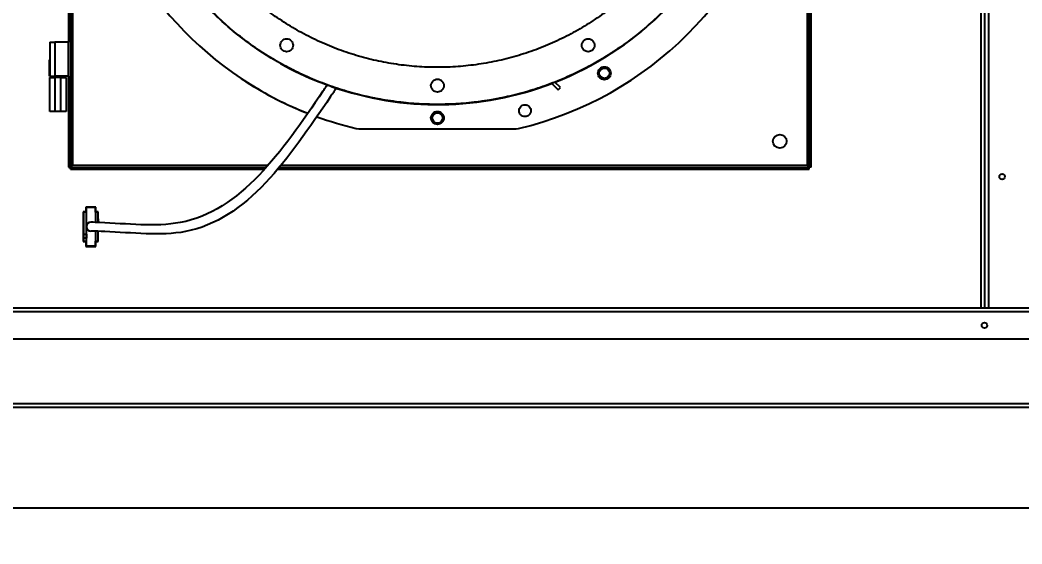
# Model space of a CAD drawing. Header units: inches. Extents: x 908 to 1218, y 494 to 690.
# Drawn here: x 1044.84 to 1081.47, y 534.81 to 553.98 of the extents above; entities that cross this region are included whole.
import ezdxf

# ---------------------------------------------------------------- set-up
doc = ezdxf.new("R2010")
doc.units = ezdxf.units.IN
doc.header["$MEASUREMENT"] = 0
doc.header["$PDSIZE"] = -1
doc.dimstyles.new('RAE Solutions', dxfattribs={"dimtxt": 2, "dimasz": 1.5, "dimexe": 0.5, "dimexo": 0.5, "dimgap": 0.5, "dimtad": 0, "dimtih": 1, "dimtoh": 1, "dimdec": 3, "dimrnd": 0.125, "dimzin": 1, "dimdsep": 46, "dimlunit": 5, "dimtxsty": 'Standard', "dimcen": 0.09, "dimadec": 0, "dimazin": 0, "dimtfac": 1, "dimtdec": 3, "dimtofl": 0, "dimtmove": 0, "dimatfit": 3, "dimfxl": 1, "dimtolj": 1, "dimtzin": 1, "dimarcsym": 0})

# ---------------------------------------------------------------- blocks, each defined once
blk = doc.blocks.new('*D211')
at = {"color": 0, "lineweight": -2}
for p, q in [((949.603, 541.797), (949.603, 535.627)), ((1090.594, 541.924), (1090.594, 535.627)), ((951.103, 536.127), (1017.598, 536.127)), ((1089.094, 536.127), (1022.598, 536.127))]:
    blk.add_line(p, q, dxfattribs=at)
at = {"color": 0}
for points in [[(951.103, 536.377), (951.103, 535.877), (949.603, 536.127)], [(1089.094, 536.377), (1089.094, 535.877), (1090.594, 536.127)]]:
    blk.add_solid(points, dxfattribs=at)
at = {"layer": 'Defpoints', "color": 0}
for p in [(949.603, 542.297), (1090.594, 542.424), (1090.594, 536.127)]:
    blk.add_point(p, dxfattribs=at)
at = {"color": 0, "insert": (1020.098, 536.127), "char_height": 2, "attachment_point": 5}
blk.add_mtext('\\A1;141', dxfattribs=at)

msp = doc.modelspace()

# ---------------------------------------------------------------- linework, layer by layer
at = {"linetype": 'Continuous', "lineweight": 25}
for p, q in [((1079.9654, 576.8793), (1079.9654, 543.4353)), ((1080.0984, 576.8793), (1080.0984, 543.4353)), ((1080.2444, 576.8342), (1080.2444, 543.4353)), ((1046.6782, 575.9931), (1046.6782, 548.5912)), ((1046.7612, 575.9172), (1046.7612, 548.6672)), ((1073.6152, 575.9172), (1073.6152, 548.6672)), ((1073.6982, 548.5912), (1073.6982, 575.9931)), ((1073.7612, 548.5912), (1073.7612, 575.9931)), ((1046.6152, 572.9222), (1046.6152, 553.1622)), ((1045.9277, 553.1622), (1045.9277, 552.5276)), ((1045.9277, 553.1622), (1046.1152, 553.1622)), ((1046.6152, 553.1622), (1046.1152, 553.1622)), ((1046.1152, 553.1622), (1046.1152, 551.9222)), ((1046.6152, 551.9222), (1046.6152, 553.1622)), ((1045.9177, 551.9222), (1045.9177, 552.5276)), ((1045.9177, 552.5276), (1045.9277, 552.5276)), ((1045.9277, 552.5276), (1045.9277, 551.9222)), ((1045.9177, 551.9222), (1045.9277, 551.9222)), ((1045.9272, 550.6322), (1045.9272, 551.8722)), ((1045.9272, 551.8722), (1046.1147, 551.8722)), ((1045.9277, 551.9222), (1046.1152, 551.9222)), ((1045.9742, 551.9222), (1045.9742, 551.8722)), ((1046.1147, 551.8722), (1046.1147, 550.6322)), ((1046.3337, 551.8722), (1046.1147, 551.8722)), ((1046.6152, 551.9222), (1046.1152, 551.9222)), ((1046.3337, 550.6322), (1046.3337, 551.8722)), ((1046.3337, 551.8722), (1046.5212, 551.8722)), ((1046.4742, 551.8722), (1046.4742, 551.9222)), ((1046.5212, 551.8722), (1046.5212, 550.6322)), ((1046.6152, 551.9222), (1046.6152, 548.5912)), ((1064.2759, 551.6587), (1064.5117, 551.4229)), ((1064.5936, 551.5081), (1064.3962, 551.7054)), ((1064.5117, 551.4229), (1064.5936, 551.5081)), ((1046.1147, 550.6322), (1045.9272, 550.6322)), ((1046.3337, 550.6322), (1046.1147, 550.6322)), ((1046.5212, 550.6322), (1046.3337, 550.6322)), ((1057.1305, 550.0131), (1057.2209, 550.0026)), ((1057.2209, 550.0026), (1062.976, 550.0026)), ((1062.976, 550.0026), (1063.0664, 550.0131)), ((1046.6152, 548.5912), (1046.6782, 548.5912)), ((1046.6853, 548.5212), (1046.6853, 548.5842)), ((1046.6853, 548.5842), (1053.835, 548.5842)), ((1046.6853, 548.5212), (1053.7781, 548.5212)), ((1046.7612, 548.6672), (1053.9088, 548.6672)), ((1054.2577, 548.5212), (1073.6911, 548.5212)), ((1054.3108, 548.5842), (1073.6911, 548.5842)), ((1054.3798, 548.6672), (1073.6152, 548.6672)), ((1073.6911, 548.5212), (1073.6911, 548.5842)), ((1073.7612, 548.5912), (1073.6982, 548.5912)), ((1047.1517, 546.9607), (1047.1517, 545.8757)), ((1047.2467, 546.9607), (1047.1517, 546.9607)), ((1047.1617, 546.9607), (1047.1617, 546.1457)), ((1047.2567, 546.9607), (1047.1617, 546.9607)), ((1047.1617, 546.9507), (1047.1617, 545.8857)), ((1047.2567, 546.9507), (1047.1617, 546.9507)), ((1047.6067, 547.1357), (1047.2467, 547.1357)), ((1047.2467, 547.1357), (1047.2467, 546.9607)), ((1047.5967, 547.1357), (1047.2567, 547.1357)), ((1047.2567, 547.1357), (1047.2567, 546.9607)), ((1047.5967, 547.1257), (1047.2567, 547.1257)), ((1047.2567, 547.1257), (1047.2567, 546.9507)), ((1047.2567, 546.9507), (1047.2567, 545.8857)), ((1047.5967, 546.9607), (1047.5967, 547.1357)), ((1047.5967, 546.9507), (1047.5967, 547.1257)), ((1047.6917, 546.9607), (1047.5967, 546.9607)), ((1047.6917, 546.9507), (1047.5967, 546.9507)), ((1047.5967, 546.9507), (1047.5967, 546.5766)), ((1047.6067, 546.9607), (1047.6067, 547.1357)), ((1047.7017, 546.9607), (1047.6067, 546.9607)), ((1047.6917, 546.5733), (1047.6917, 546.9607)), ((1047.6917, 546.5733), (1047.6917, 546.9507)), ((1047.7017, 546.573), (1047.7017, 546.9607)), ((1047.6917, 546.7117), (1047.6917, 546.5733)), ((1047.1617, 546.1457), (1047.2717, 546.1457)), ((1047.2717, 546.1457), (1047.2717, 545.9957)), ((1047.5967, 546.252), (1047.5967, 545.8857)), ((1047.6917, 545.8957), (1047.6917, 546.2497)), ((1047.6917, 545.8857), (1047.6917, 546.2497)), ((1047.7017, 545.8757), (1047.7017, 546.2494)), ((1047.1517, 545.8757), (1047.2467, 545.8757)), ((1047.2717, 545.9957), (1047.1617, 545.9957)), ((1047.1617, 545.9957), (1047.1617, 545.8957)), ((1047.1617, 545.8957), (1047.2567, 545.8957)), ((1047.1617, 545.8857), (1047.2567, 545.8857)), ((1047.2467, 545.8757), (1047.2467, 545.7007)), ((1047.2567, 545.8957), (1047.2567, 545.7207)), ((1047.2567, 545.8857), (1047.2567, 545.7107)), ((1047.5967, 545.7207), (1047.5967, 545.8957)), ((1047.5967, 545.8957), (1047.6917, 545.8957)), ((1047.5967, 545.7107), (1047.5967, 545.8857)), ((1047.5967, 545.8857), (1047.6917, 545.8857)), ((1047.6067, 545.8757), (1047.7017, 545.8757)), ((1047.6067, 545.7007), (1047.6067, 545.8757)), ((1047.2467, 545.7007), (1047.6067, 545.7007)), ((1047.2567, 545.7207), (1047.5967, 545.7207)), ((1047.2567, 545.7107), (1047.5967, 545.7107)), ((1090.5439, 543.4353), (949.6529, 543.4353)), ((1090.5439, 543.3023), (949.6529, 543.3023)), ((1090.4869, 542.3103), (949.6529, 542.3103)), ((949.71, 539.9558), (1090.4869, 539.9558)), ((949.7859, 539.8228), (1090.4109, 539.8228))]:
    msp.add_line(p, q, dxfattribs=at)
msp.add_line((960.0984, 543.3228), (1080.0984, 543.3228))
for centre, radius in [((1060.0984, 562.601), 11.7126), ((1066.2008, 552.0314), 0.1875), ((1060.0984, 550.3963), 0.1875), ((1072.6152, 549.5422), 0.25), ((1080.7444, 548.2507), 0.0995), ((1080.0984, 542.8103), 0.0995)]:
    msp.add_circle(centre, radius, dxfattribs=at)
for centre, radius, start, end in [((1060.0984, 562.601), 12.9331, 193.26667, 248.51312), ((1060.0984, 562.601), 12.9331, 283.26667, 346.73333), ((1060.0984, 562.601), 11.7147, 291.53134, 314.20264), ((1060.0984, 562.601), 11.7147, 240.6662, 248.46866), ((1060.0984, 562.601), 12.9331, 237.30348, 248.51312), ((1060.0984, 562.601), 11.7147, 250.65335, 290.90006), ((1060.0984, 562.601), 12.9331, 250.083, 256.73333), ((1047.4267, 546.4182), 0.1631, 90, 270)]:
    msp.add_arc(centre, radius, start, end, dxfattribs=at)
for points, knots in [([(1071.808, 562.601), (1071.8031, 562.3456), (1071.7935, 561.8346), (1071.7155, 561.0715), (1071.5913, 560.315), (1071.417, 559.5682), (1071.1945, 558.8344), (1070.9244, 558.1168), (1070.6079, 557.4183), (1070.2464, 556.7421), (1069.8415, 556.0909), (1069.3949, 555.4676), (1068.9084, 554.8749), (1068.3842, 554.3152), (1067.8246, 553.7911), (1067.2318, 553.3046), (1066.6086, 552.858), (1065.9574, 552.453), (1065.2811, 552.0916), (1064.5827, 551.7751), (1063.865, 551.505), (1063.1313, 551.2824), (1062.3845, 551.1083), (1061.6279, 550.9834), (1060.8648, 550.9082), (1060.0984, 550.8831), (1059.3321, 550.9082), (1058.569, 550.9834), (1057.8124, 551.1083), (1057.0656, 551.2824), (1056.3319, 551.505), (1055.6142, 551.7751), (1054.9158, 552.0916), (1054.2395, 552.453), (1053.5883, 552.858), (1052.965, 553.3046), (1052.3723, 553.7911), (1051.8126, 554.3152), (1051.2885, 554.8749), (1050.802, 555.4676), (1050.3554, 556.0909), (1049.9505, 556.7421), (1049.589, 557.4183), (1049.2725, 558.1168), (1049.0024, 558.8344), (1048.7799, 559.5682), (1048.6055, 560.315), (1048.4814, 561.0715), (1048.4034, 561.8346), (1048.3937, 562.3456), (1048.3889, 562.601)], [0, 0, 0, 0, 0.0208333, 0.0416667, 0.0625, 0.0833333, 0.1041667, 0.125, 0.1458333, 0.1666667, 0.1875, 0.2083333, 0.2291667, 0.25, 0.2708333, 0.2916666, 0.3125, 0.3333333, 0.3541666, 0.375, 0.3958333, 0.4166666, 0.4375, 0.4583333, 0.4791667, 0.5, 0.5208333, 0.5416667, 0.5624999, 0.5833334, 0.6041667, 0.625, 0.6458333, 0.6666667, 0.6875, 0.7083334, 0.7291666, 0.75, 0.7708333, 0.7916666, 0.8125, 0.8333333, 0.8541667, 0.875, 0.8958333, 0.9166667, 0.9375, 0.9583333, 0.9791667, 1, 1, 1, 1]), ([(1066.9857, 554.8723), (1066.7947, 554.7091), (1066.4126, 554.3828), (1065.7963, 553.9478), (1065.1524, 553.5557), (1064.4811, 553.2122), (1063.7867, 552.9183), (1063.0728, 552.6758), (1062.3431, 552.4857), (1061.6015, 552.3493), (1060.852, 552.2671), (1060.0984, 552.2397), (1059.3449, 552.2671), (1058.5954, 552.3493), (1057.8538, 552.4857), (1057.1241, 552.6758), (1056.4102, 552.9183), (1055.7158, 553.2122), (1055.0445, 553.5557), (1054.4006, 553.9478), (1053.7843, 554.3828), (1053.4022, 554.7091), (1053.2112, 554.8723)], [0, 0, 0, 0, 0.05000005, 0.10000004, 0.15000001, 0.19999991, 0.24999998, 0.30000002, 0.35, 0.4000001, 0.45000005, 0.50000015, 0.54999993, 0.59999988, 0.64999998, 0.69999996, 0.75000001, 0.80000007, 0.85000011, 0.90000008, 0.95000007, 1, 1, 1, 1]), ([(1054.3504, 553.0543), (1054.354, 553.0852), (1054.3611, 553.147), (1054.4157, 553.2257), (1054.4938, 553.2782), (1054.5866, 553.2967), (1054.6795, 553.2782), (1054.7576, 553.2257), (1054.8122, 553.147), (1054.8193, 553.0852), (1054.8229, 553.0543)], [0, 0, 0, 0, 0.1249998, 0.2499977, 0.3749988, 0.4999982, 0.6249977, 0.7499987, 0.8750002, 1, 1, 1, 1]), ([(1065.374, 553.0543), (1065.3776, 553.0852), (1065.3847, 553.147), (1065.4393, 553.2257), (1065.5174, 553.2782), (1065.6103, 553.2967), (1065.7031, 553.2782), (1065.7812, 553.2257), (1065.8358, 553.147), (1065.8429, 553.0852), (1065.8465, 553.0543)], [0, 0, 0, 0, 0.1249998, 0.2499995, 0.3750005, 0.5, 0.6249995, 0.7500005, 0.8750002, 1, 1, 1, 1]), ([(1054.8229, 553.0543), (1054.8193, 553.0234), (1054.8122, 552.9615), (1054.7576, 552.8829), (1054.6795, 552.8304), (1054.5866, 552.8119), (1054.4938, 552.8304), (1054.4157, 552.8829), (1054.3611, 552.9615), (1054.354, 553.0234), (1054.3504, 553.0543)], [0, 0, 0, 0, 0.12499912, 0.25000073, 0.37500233, 0.50000177, 0.6250012, 0.75000281, 0.87500088, 1, 1, 1, 1]), ([(1065.8465, 553.0543), (1065.8429, 553.0234), (1065.8358, 552.9615), (1065.7812, 552.8829), (1065.7031, 552.8304), (1065.6103, 552.8119), (1065.5174, 552.8304), (1065.4393, 552.8829), (1065.3847, 552.9615), (1065.3776, 553.0234), (1065.374, 553.0543)], [0, 0, 0, 0, 0.1249991, 0.249999, 0.3750006, 0.5, 0.6249994, 0.750001, 0.8750009, 1, 1, 1, 1]), ([(1065.9646, 552.0314), (1065.9681, 552.0622), (1065.9752, 552.1238), (1066.0293, 552.2022), (1066.1068, 552.2548), (1066.1991, 552.2737), (1066.2919, 552.2561), (1066.3706, 552.2041), (1066.4262, 552.1251), (1066.4334, 552.0627), (1066.437, 552.0314)], [0, 0, 0, 0, 0.1245787, 0.2488747, 0.3733756, 0.4977489, 0.6221025, 0.7475163, 0.873759, 1, 1, 1, 1]), ([(1066.437, 552.0314), (1066.4334, 552.0004), (1066.4263, 551.9383), (1066.3713, 551.8595), (1066.2927, 551.807), (1066.1993, 551.789), (1066.1062, 551.8082), (1066.0285, 551.8614), (1065.9749, 551.94), (1065.968, 552.0011), (1065.9646, 552.0314)], [0, 0, 0, 0, 0.1254908, 0.2509653, 0.3764325, 0.5019057, 0.6273876, 0.7528822, 0.8772354, 1, 1, 1, 1]), ([(1059.8622, 551.5774), (1059.8658, 551.6083), (1059.8729, 551.6702), (1059.9275, 551.7488), (1060.0056, 551.8013), (1060.0984, 551.8198), (1060.1913, 551.8013), (1060.2694, 551.7488), (1060.324, 551.6702), (1060.3311, 551.6083), (1060.3347, 551.5774)], [0, 0, 0, 0, 0.1249991, 0.2500007, 0.3749975, 0.4999969, 0.6250025, 0.7499993, 0.8750009, 1, 1, 1, 1]), ([(1056.4021, 551.4848), (1056.3738, 551.443), (1056.3455, 551.4013), (1056.3172, 551.3596), (1056.3172, 551.3596), (1056.3172, 551.3596), (1056.3172, 551.3596), (1056.2926, 551.3232), (1056.268, 551.2869), (1056.2434, 551.2506), (1056.2267, 551.226), (1056.21, 551.2014), (1056.1934, 551.1767), (1054.6646, 548.9204), (1052.5146, 545.747), (1048.7587, 546.2232), (1047.5942, 546.2527), (1047.4222, 546.2551)], [-0.3298403, -0.3298403, -0.3298403, -0.3298403, -0.195731, -0.195731, -0.195731, -0.195731, -0.195731, -0.195731, -0.079089, -0.079089, -0.079089, 0, 0, 0, 7.2472697, 10.1929424, 10.7060179, 10.7060179, 10.7060179, 10.7060179]), ([(1056.0689, 551.6034), (1056.0418, 551.5633), (1056.0146, 551.5232), (1055.9874, 551.4831), (1055.9631, 551.4472), (1055.9388, 551.4113), (1055.9144, 551.3755), (1055.9135, 551.3741), (1055.9125, 551.3727), (1055.9116, 551.3713), (1054.4131, 549.1607), (1052.2736, 546.0832), (1048.6363, 546.5444), (1047.5343, 546.5788), (1047.4267, 546.5813)], [-0.1037755, -0.1037755, -0.1037755, -0.1037755, 0.0250348, 0.0250348, 0.0250348, 0.1403463, 0.1403463, 0.1403463, 0.1448443, 0.1448443, 0.1448443, 7.2472697, 10.1929424, 10.5128293, 10.5128293, 10.5128293, 10.5128293]), ([(1060.3347, 551.5774), (1060.3311, 551.5465), (1060.324, 551.4847), (1060.2694, 551.406), (1060.1913, 551.3535), (1060.0984, 551.335), (1060.0056, 551.3535), (1059.9275, 551.406), (1059.8729, 551.4847), (1059.8658, 551.5465), (1059.8622, 551.5774)], [0, 0, 0, 0, 0.1249993, 0.250001, 0.374997, 0.5000031, 0.625003, 0.749999, 0.8750007, 1, 1, 1, 1]), ([(1059.8622, 550.3963), (1059.8658, 550.4275), (1059.8731, 550.4897), (1059.9281, 550.5682), (1060.0061, 550.6204), (1060.0984, 550.6386), (1060.1908, 550.6204), (1060.2688, 550.5682), (1060.3238, 550.4897), (1060.331, 550.4275), (1060.3347, 550.3963)], [0, 0, 0, 0, 0.1262511, 0.2513295, 0.3756274, 0.4999969, 0.6243726, 0.7486705, 0.8737489, 1, 1, 1, 1]), ([(1063.0815, 550.6601), (1063.0848, 550.6885), (1063.0913, 550.7452), (1063.1413, 550.8171), (1063.2125, 550.8651), (1063.2972, 550.8822), (1063.3821, 550.8657), (1063.4539, 550.818), (1063.5046, 550.7458), (1063.5112, 550.6887), (1063.5146, 550.6601)], [0, 0, 0, 0, 0.1255135, 0.2499867, 0.3743935, 0.4988922, 0.6232597, 0.7479394, 0.8738314, 1, 1, 1, 1]), ([(1063.5146, 550.6601), (1063.5113, 550.6317), (1063.5048, 550.5749), (1063.4545, 550.5027), (1063.3827, 550.4546), (1063.2973, 550.4379), (1063.2121, 550.4551), (1063.1406, 550.5036), (1063.0911, 550.5757), (1063.0847, 550.6321), (1063.0815, 550.6601)], [0, 0, 0, 0, 0.1252412, 0.2504823, 0.3757092, 0.5009322, 0.6261603, 0.7514072, 0.8764868, 1, 1, 1, 1]), ([(1060.3347, 550.3963), (1060.3311, 550.3655), (1060.3241, 550.3038), (1060.2696, 550.2251), (1060.1914, 550.1724), (1060.0984, 550.1539), (1060.0055, 550.1724), (1059.9273, 550.2251), (1059.8728, 550.3038), (1059.8657, 550.3655), (1059.8622, 550.3963)], [0, 0, 0, 0, 0.1245351, 0.2497058, 0.3748572, 0.5000031, 0.6251428, 0.7502942, 0.8754649, 1, 1, 1, 1]), ([(1046.7612, 548.6672), (1046.749, 548.6555), (1046.7291, 548.6365), (1046.708, 548.6151), (1046.6951, 548.6045), (1046.6864, 548.5986), (1046.6796, 548.5939), (1046.6787, 548.5921), (1046.6782, 548.5912)], [0, 0, 0, 0, 0.3258872, 0.532605, 0.6334719, 0.7438525, 0.8655852, 1, 1, 1, 1]), ([(1046.6853, 548.5842), (1046.6859, 548.5849), (1046.6871, 548.5863), (1046.6946, 548.5968), (1046.709, 548.6138), (1046.7324, 548.6375), (1046.7514, 548.657), (1046.7612, 548.6672)], [0, 0, 0, 0, 0.1567996, 0.3135501, 0.4731286, 0.7271257, 1, 1, 1, 1]), ([(1073.6982, 548.5912), (1073.6977, 548.5921), (1073.6967, 548.5939), (1073.69, 548.5985), (1073.6813, 548.6045), (1073.6684, 548.615), (1073.6473, 548.6365), (1073.6274, 548.6555), (1073.6152, 548.6672)], [0, 0, 0, 0, 0.1341537, 0.2556433, 0.3658237, 0.4665063, 0.674499, 1, 1, 1, 1]), ([(1073.6152, 548.6672), (1073.6274, 548.6544), (1073.6468, 548.634), (1073.6708, 548.6104), (1073.6825, 548.5944), (1073.6883, 548.5855), (1073.6903, 548.5846), (1073.6911, 548.5842)], [0, 0, 0, 0, 0.3419603, 0.5458778, 0.7126603, 0.879217, 1, 1, 1, 1])]:
    msp.add_open_spline(points, degree=3, knots=knots, dxfattribs=at)

# ---------------------------------------------------------------- dimensions: what is measured, and where the dimension line sits
dim = msp.add_linear_dim(base=(1090.5939, 536.1268), p1=(949.6029, 542.2973), p2=(1090.5939, 542.4245), dimstyle='RAE Solutions')
dim.commit()
dim.dimension.update_dxf_attribs({"geometry": '*D211', "text_midpoint": (1020.0984, 536.1268)})

doc.saveas('drawing.dxf')
